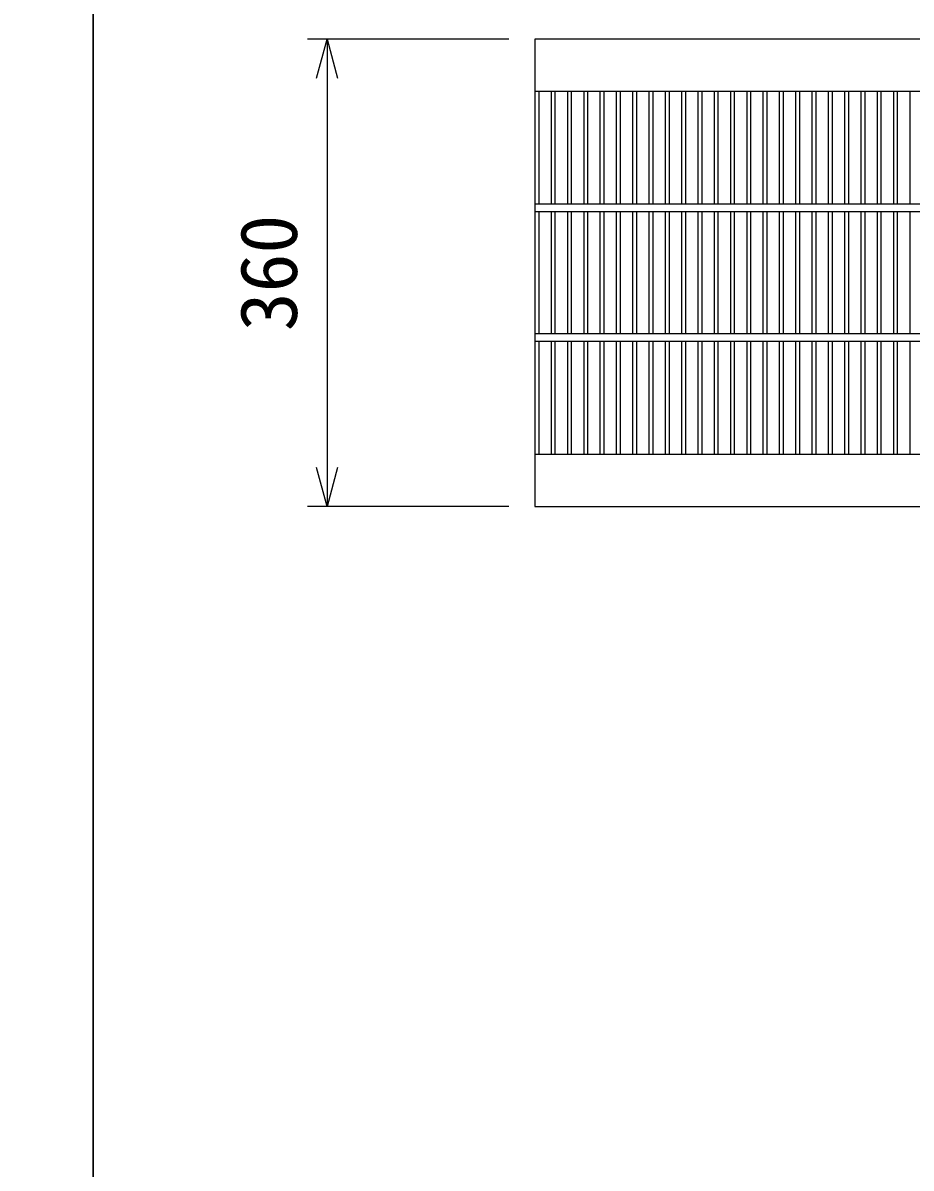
# Model space of a CAD drawing. Units: millimetres, scale not verified. Extents: x -25200 to 25200, y -8910 to 8910.
# Drawn here: x -15671 to -14987, y -4415 to -3532 of the extents above; entities that cross this region are included whole.
import ezdxf
from ezdxf.enums import TextEntityAlignment as Align

# ---------------------------------------------------------------- set-up
doc = ezdxf.new("R2010")
doc.units = ezdxf.units.MM
doc.header["$LTSCALE"] = 30
for name, color, linetype, lineweight in [('0-0_DIM', 7, 'Continuous', 25), ('0-2_HATCH', 6, 'Continuous', 25), ('0-6_TXT', 7, 'Continuous', 25)]:
    doc.layers.add(name, color=color, linetype=linetype, lineweight=lineweight)
doc.styles.add('ＭＳ ゴシック', font='')
doc.styles.get('ＭＳ ゴシック').set_extended_font_data('MS Gothic')

msp = doc.modelspace()

# ---------------------------------------------------------------- linework, layer by layer
at = {"layer": '0-0_DIM'}
for p, q in [((-15296.52, -3545.01), (-15451.52, -3545.01)), ((-15436.52, -3545.01), (-15436.52, -3905.01)), ((-15296.52, -3905.01), (-15451.52, -3905.01))]:
    msp.add_line(p, q, dxfattribs=at)
for points in [[(-15444.56, -3575.01), (-15436.52, -3545.01), (-15428.48, -3575.01)], [(-15428.48, -3875.01), (-15436.52, -3905.01), (-15444.56, -3875.01)]]:
    msp.add_lwpolyline(points, dxfattribs=at)
at = {"layer": '0-2_HATCH'}
for p, q in [((-15276.52, -3585.01), (-14281.52, -3585.01)), ((-15273.52, -3585.01), (-15273.52, -3672.01)), ((-15263.96, -3585.01), (-15263.96, -3672.01)), ((-15260.96, -3585.01), (-15260.96, -3672.01)), ((-15251.41, -3585.01), (-15251.41, -3672.01)), ((-15248.41, -3585.01), (-15248.41, -3672.01)), ((-15238.85, -3585.01), (-15238.85, -3672.01)), ((-15235.85, -3585.01), (-15235.85, -3672.01)), ((-15226.29, -3585.01), (-15226.29, -3672.01)), ((-15223.29, -3585.01), (-15223.29, -3672.01)), ((-15213.73, -3585.01), (-15213.73, -3672.01)), ((-15210.73, -3585.01), (-15210.73, -3672.01)), ((-15201.18, -3585.01), (-15201.18, -3672.01)), ((-15198.18, -3585.01), (-15198.18, -3672.01)), ((-15188.62, -3585.01), (-15188.62, -3672.01)), ((-15185.62, -3585.01), (-15185.62, -3672.01)), ((-15176.06, -3585.01), (-15176.06, -3672.01)), ((-15173.06, -3585.01), (-15173.06, -3672.01)), ((-15163.51, -3585.01), (-15163.51, -3672.01)), ((-15160.51, -3585.01), (-15160.51, -3672.01)), ((-15150.95, -3585.01), (-15150.95, -3672.01)), ((-15147.95, -3585.01), (-15147.95, -3672.01)), ((-15138.39, -3585.01), (-15138.39, -3672.01)), ((-15135.39, -3585.01), (-15135.39, -3672.01)), ((-15125.84, -3585.01), (-15125.84, -3672.01)), ((-15122.84, -3585.01), (-15122.84, -3672.01)), ((-15113.28, -3585.01), (-15113.28, -3672.01)), ((-15110.28, -3585.01), (-15110.28, -3672.01)), ((-15100.72, -3585.01), (-15100.72, -3672.01)), ((-15097.72, -3585.01), (-15097.72, -3672.01)), ((-15088.17, -3585.01), (-15088.17, -3672.01)), ((-15085.17, -3585.01), (-15085.17, -3672.01)), ((-15075.61, -3585.01), (-15075.61, -3672.01)), ((-15072.61, -3585.01), (-15072.61, -3672.01)), ((-15063.05, -3585.01), (-15063.05, -3672.01)), ((-15060.05, -3585.01), (-15060.05, -3672.01)), ((-15050.49, -3585.01), (-15050.49, -3672.01)), ((-15047.49, -3585.01), (-15047.49, -3672.01)), ((-15037.94, -3585.01), (-15037.94, -3672.01)), ((-15034.94, -3585.01), (-15034.94, -3672.01)), ((-15025.38, -3585.01), (-15025.38, -3672.01)), ((-15022.38, -3585.01), (-15022.38, -3672.01)), ((-15012.82, -3585.01), (-15012.82, -3672.01)), ((-15009.82, -3585.01), (-15009.82, -3672.01)), ((-15000.27, -3585.01), (-15000.27, -3672.01)), ((-14997.27, -3585.01), (-14997.27, -3672.01)), ((-14987.71, -3585.01), (-14987.71, -3672.01)), ((-14281.52, -3672.01), (-15276.52, -3672.01)), ((-14281.52, -3678.01), (-15276.52, -3678.01)), ((-15273.52, -3678.01), (-15273.52, -3772.01)), ((-15263.96, -3678.01), (-15263.96, -3772.01)), ((-15260.96, -3678.01), (-15260.96, -3772.01)), ((-15251.41, -3678.01), (-15251.41, -3772.01)), ((-15248.41, -3678.01), (-15248.41, -3772.01)), ((-15238.85, -3678.01), (-15238.85, -3772.01)), ((-15235.85, -3678.01), (-15235.85, -3772.01)), ((-15226.29, -3678.01), (-15226.29, -3772.01)), ((-15223.29, -3678.01), (-15223.29, -3772.01)), ((-15213.73, -3678.01), (-15213.73, -3772.01)), ((-15210.73, -3678.01), (-15210.73, -3772.01)), ((-15201.18, -3678.01), (-15201.18, -3772.01)), ((-15198.18, -3678.01), (-15198.18, -3772.01)), ((-15188.62, -3678.01), (-15188.62, -3772.01)), ((-15185.62, -3678.01), (-15185.62, -3772.01)), ((-15176.06, -3678.01), (-15176.06, -3772.01)), ((-15173.06, -3678.01), (-15173.06, -3772.01)), ((-15163.51, -3678.01), (-15163.51, -3772.01)), ((-15160.51, -3678.01), (-15160.51, -3772.01)), ((-15150.95, -3678.01), (-15150.95, -3772.01)), ((-15147.95, -3678.01), (-15147.95, -3772.01)), ((-15138.39, -3678.01), (-15138.39, -3772.01)), ((-15135.39, -3678.01), (-15135.39, -3772.01)), ((-15125.84, -3678.01), (-15125.84, -3772.01)), ((-15122.84, -3678.01), (-15122.84, -3772.01)), ((-15113.28, -3678.01), (-15113.28, -3772.01)), ((-15110.28, -3678.01), (-15110.28, -3772.01)), ((-15100.72, -3678.01), (-15100.72, -3772.01)), ((-15097.72, -3678.01), (-15097.72, -3772.01)), ((-15088.17, -3678.01), (-15088.17, -3772.01)), ((-15085.17, -3678.01), (-15085.17, -3772.01)), ((-15075.61, -3678.01), (-15075.61, -3772.01)), ((-15072.61, -3678.01), (-15072.61, -3772.01)), ((-15063.05, -3678.01), (-15063.05, -3772.01)), ((-15060.05, -3678.01), (-15060.05, -3772.01)), ((-15050.49, -3678.01), (-15050.49, -3772.01)), ((-15047.49, -3678.01), (-15047.49, -3772.01)), ((-15037.94, -3678.01), (-15037.94, -3772.01)), ((-15034.94, -3678.01), (-15034.94, -3772.01)), ((-15025.38, -3678.01), (-15025.38, -3772.01)), ((-15022.38, -3678.01), (-15022.38, -3772.01)), ((-15012.82, -3678.01), (-15012.82, -3772.01)), ((-15009.82, -3678.01), (-15009.82, -3772.01)), ((-15000.27, -3678.01), (-15000.27, -3772.01)), ((-14997.27, -3678.01), (-14997.27, -3772.01)), ((-14987.71, -3678.01), (-14987.71, -3772.01)), ((-14281.52, -3772.01), (-15276.52, -3772.01)), ((-14281.52, -3778.01), (-15276.52, -3778.01)), ((-15273.52, -3778.01), (-15273.52, -3865.01)), ((-15263.96, -3778.01), (-15263.96, -3865.01)), ((-15260.96, -3778.01), (-15260.96, -3865.01)), ((-15251.41, -3778.01), (-15251.41, -3865.01)), ((-15248.41, -3778.01), (-15248.41, -3865.01)), ((-15238.85, -3778.01), (-15238.85, -3865.01)), ((-15235.85, -3778.01), (-15235.85, -3865.01)), ((-15226.29, -3778.01), (-15226.29, -3865.01)), ((-15223.29, -3778.01), (-15223.29, -3865.01)), ((-15213.73, -3778.01), (-15213.73, -3865.01)), ((-15210.73, -3778.01), (-15210.73, -3865.01)), ((-15201.18, -3778.01), (-15201.18, -3865.01)), ((-15198.18, -3778.01), (-15198.18, -3865.01)), ((-15188.62, -3778.01), (-15188.62, -3865.01)), ((-15185.62, -3778.01), (-15185.62, -3865.01)), ((-15176.06, -3778.01), (-15176.06, -3865.01)), ((-15173.06, -3778.01), (-15173.06, -3865.01)), ((-15163.51, -3778.01), (-15163.51, -3865.01)), ((-15160.51, -3778.01), (-15160.51, -3865.01)), ((-15150.95, -3778.01), (-15150.95, -3865.01)), ((-15147.95, -3778.01), (-15147.95, -3865.01)), ((-15138.39, -3778.01), (-15138.39, -3865.01)), ((-15135.39, -3778.01), (-15135.39, -3865.01)), ((-15125.84, -3778.01), (-15125.84, -3865.01)), ((-15122.84, -3778.01), (-15122.84, -3865.01)), ((-15113.28, -3778.01), (-15113.28, -3865.01)), ((-15110.28, -3778.01), (-15110.28, -3865.01)), ((-15100.72, -3778.01), (-15100.72, -3865.01)), ((-15097.72, -3778.01), (-15097.72, -3865.01)), ((-15088.17, -3778.01), (-15088.17, -3865.01)), ((-15085.17, -3778.01), (-15085.17, -3865.01)), ((-15075.61, -3778.01), (-15075.61, -3865.01)), ((-15072.61, -3778.01), (-15072.61, -3865.01)), ((-15063.05, -3778.01), (-15063.05, -3865.01)), ((-15060.05, -3778.01), (-15060.05, -3865.01)), ((-15050.49, -3778.01), (-15050.49, -3865.01)), ((-15047.49, -3778.01), (-15047.49, -3865.01)), ((-15037.94, -3778.01), (-15037.94, -3865.01)), ((-15034.94, -3778.01), (-15034.94, -3865.01)), ((-15025.38, -3778.01), (-15025.38, -3865.01)), ((-15022.38, -3778.01), (-15022.38, -3865.01)), ((-15012.82, -3778.01), (-15012.82, -3865.01)), ((-15009.82, -3778.01), (-15009.82, -3865.01)), ((-15000.27, -3778.01), (-15000.27, -3865.01)), ((-14997.27, -3778.01), (-14997.27, -3865.01)), ((-14987.71, -3778.01), (-14987.71, -3865.01)), ((-14281.52, -3865.01), (-15276.52, -3865.01))]:
    msp.add_line(p, q, dxfattribs=at)
msp.add_lwpolyline([(-15276.52, -3545.01), (-15276.52, -3905.01), (-14281.52, -3905.01), (-14281.52, -3545.01)], close=True, dxfattribs=at)
at = {"layer": '0-6_TXT'}
for points in [[(-17716.68, -7188.51), (-15616.68, -7188.51), (-15616.68, -1778.68), (-17716.68, -1778.68)], [(-15616.68, -7188.51), (-13516.68, -7188.51), (-13516.68, -1778.68), (-15616.68, -1778.68)]]:
    msp.add_lwpolyline(points, close=True, dxfattribs=at)

# ---------------------------------------------------------------- texts
at = {"layer": '0-0_DIM', "style": 'ＭＳ ゴシック'}
msp.add_text('360', height=43.99, rotation=90, dxfattribs=at).set_placement((-15446.52, -3770.01), align=Align.BOTTOM_LEFT)

doc.saveas('drawing.dxf')
